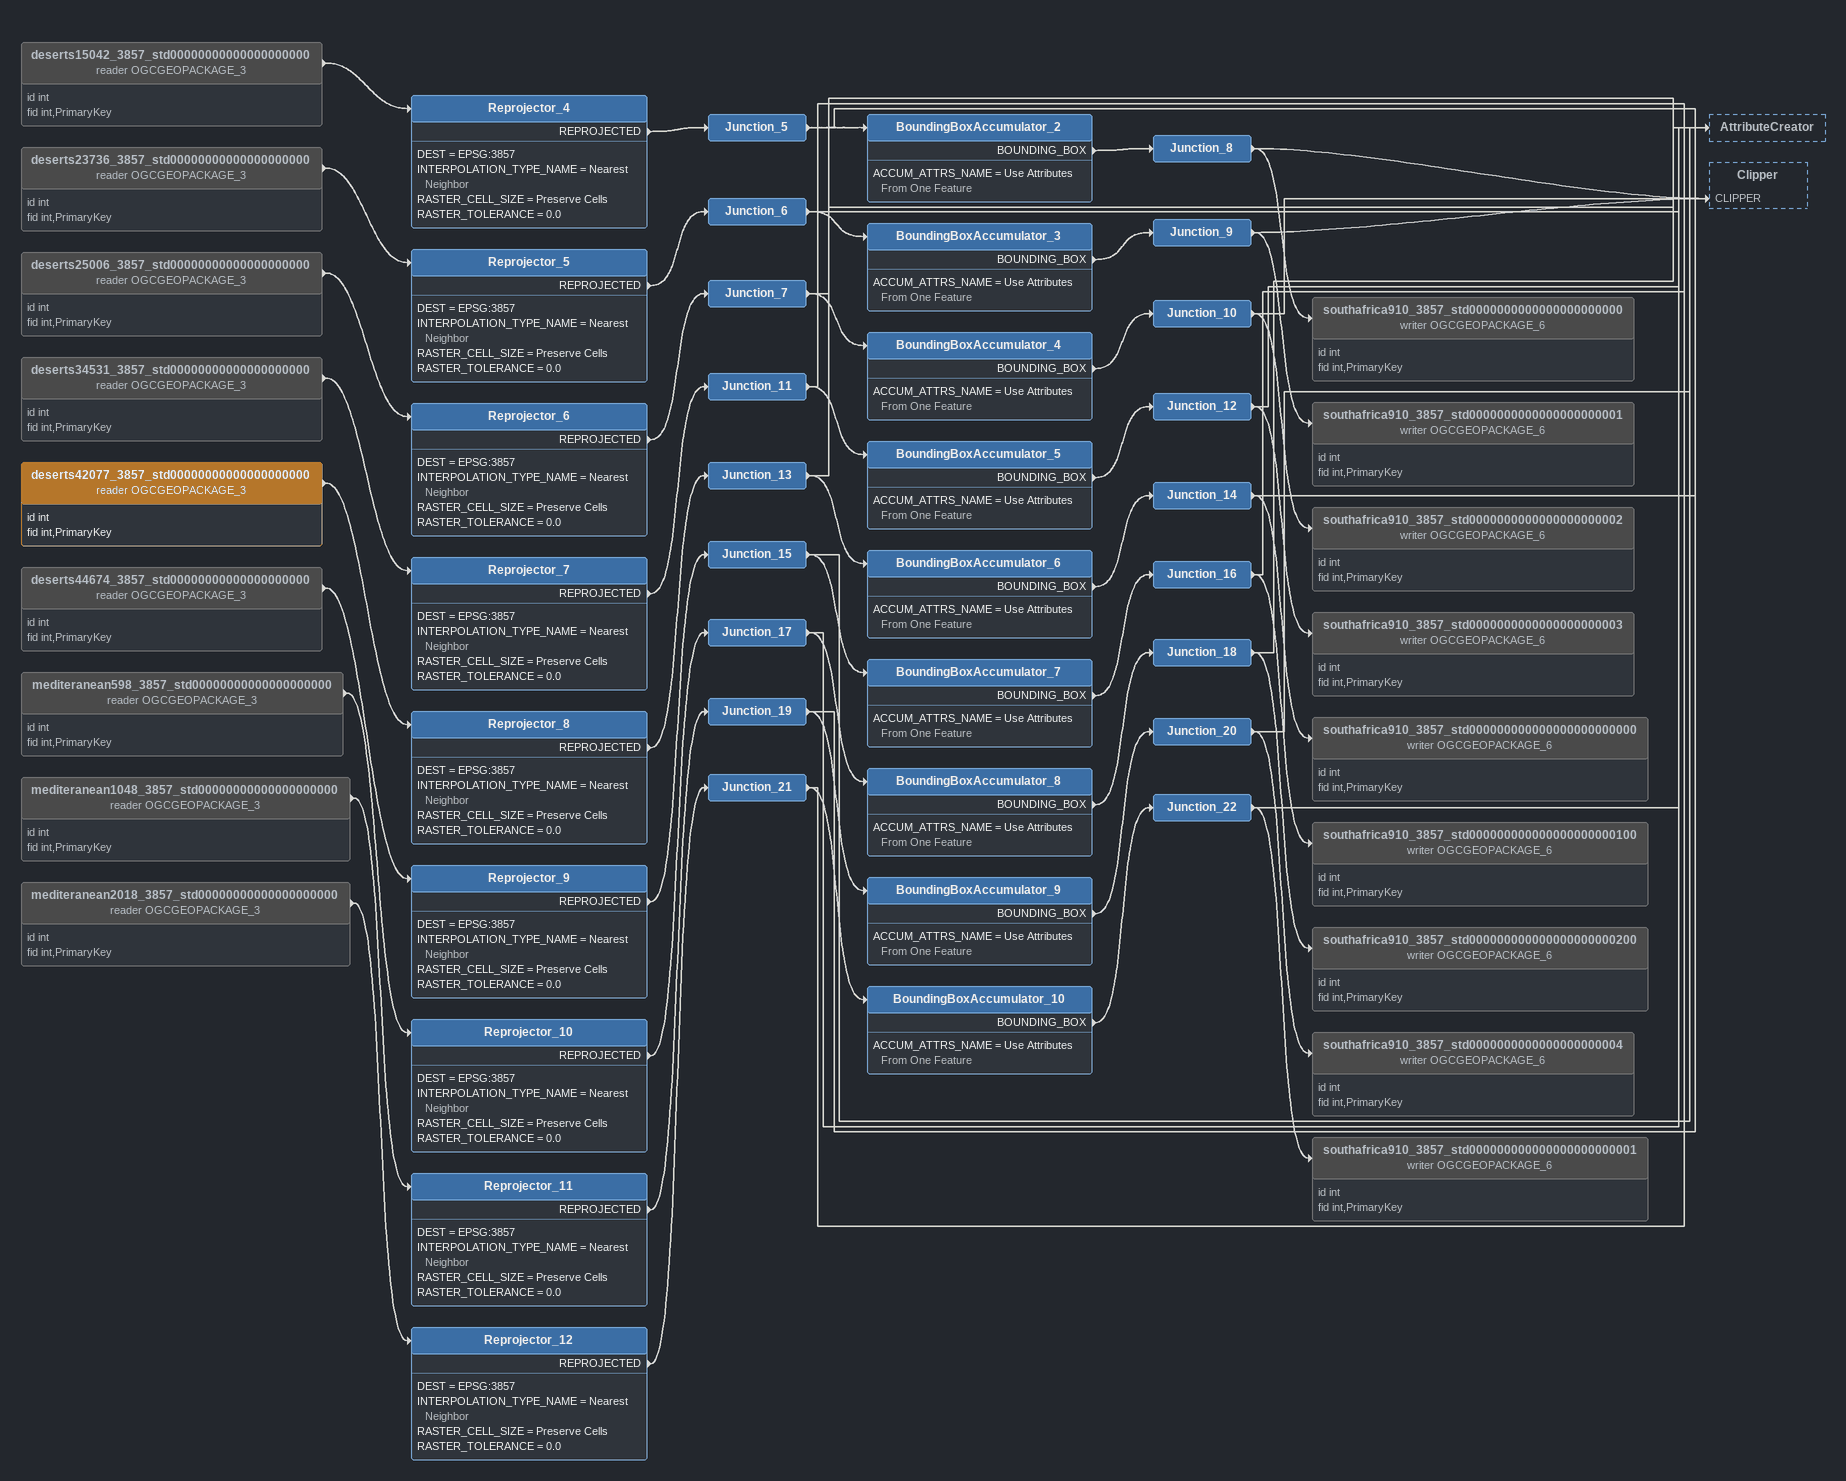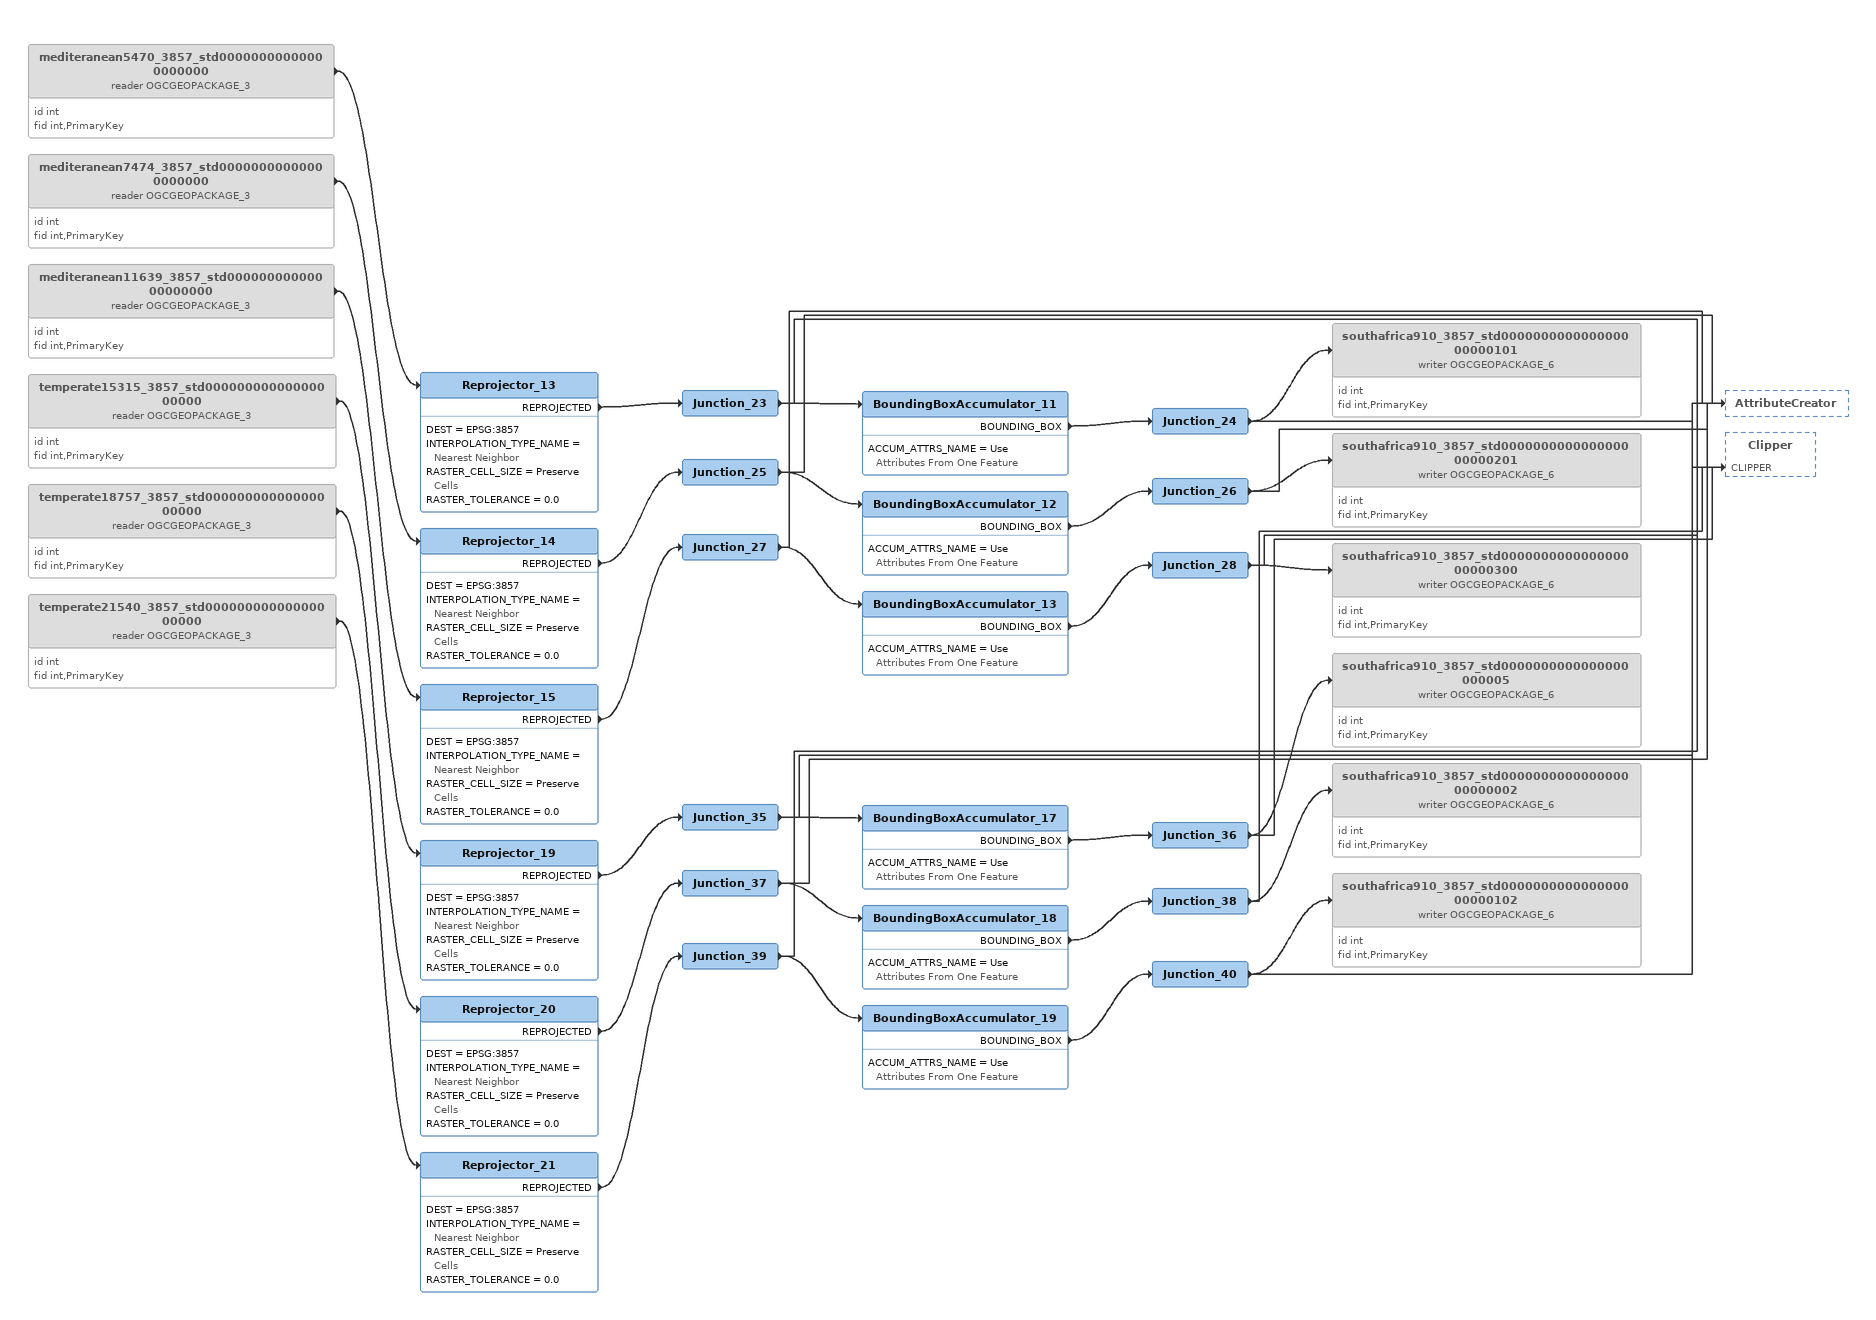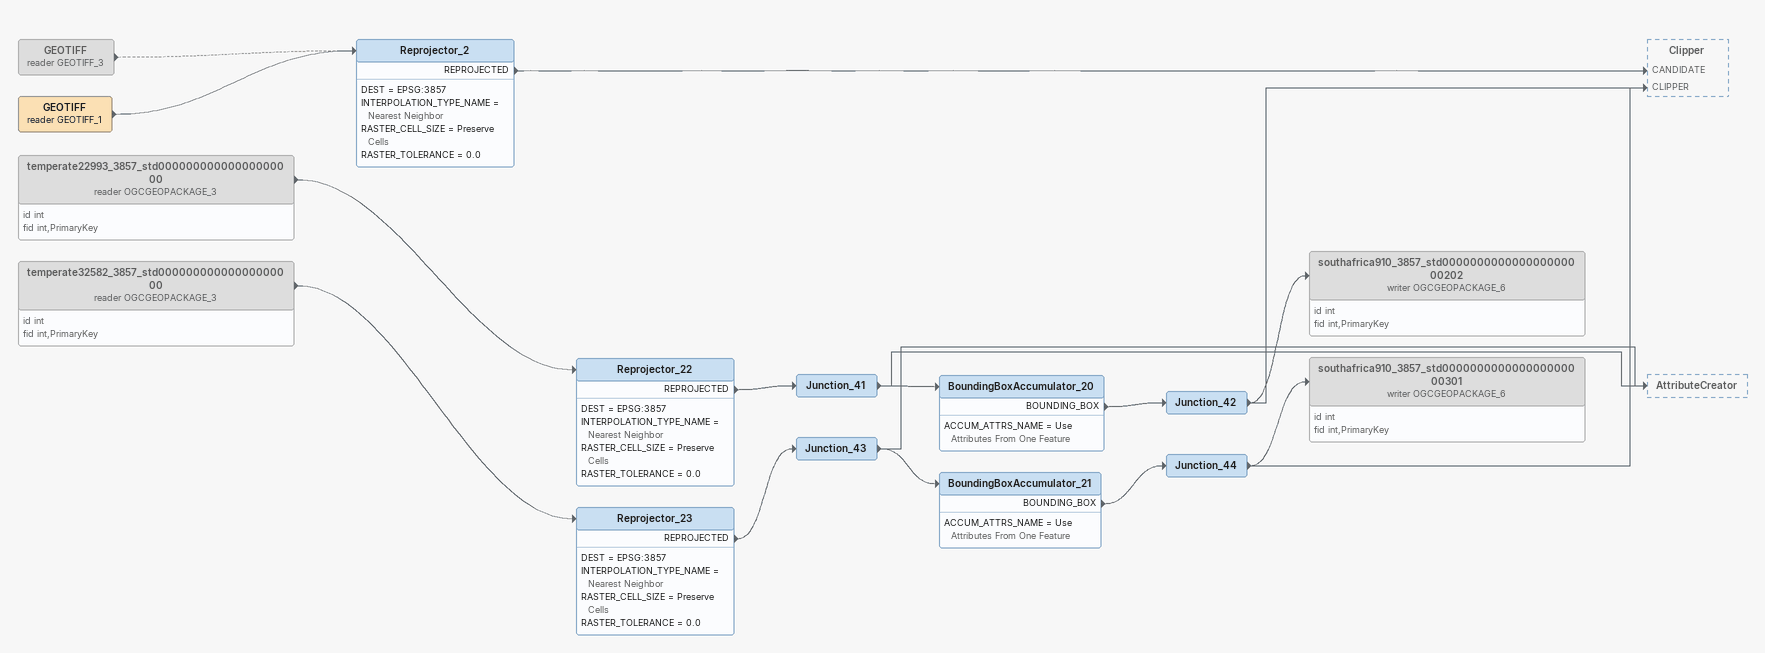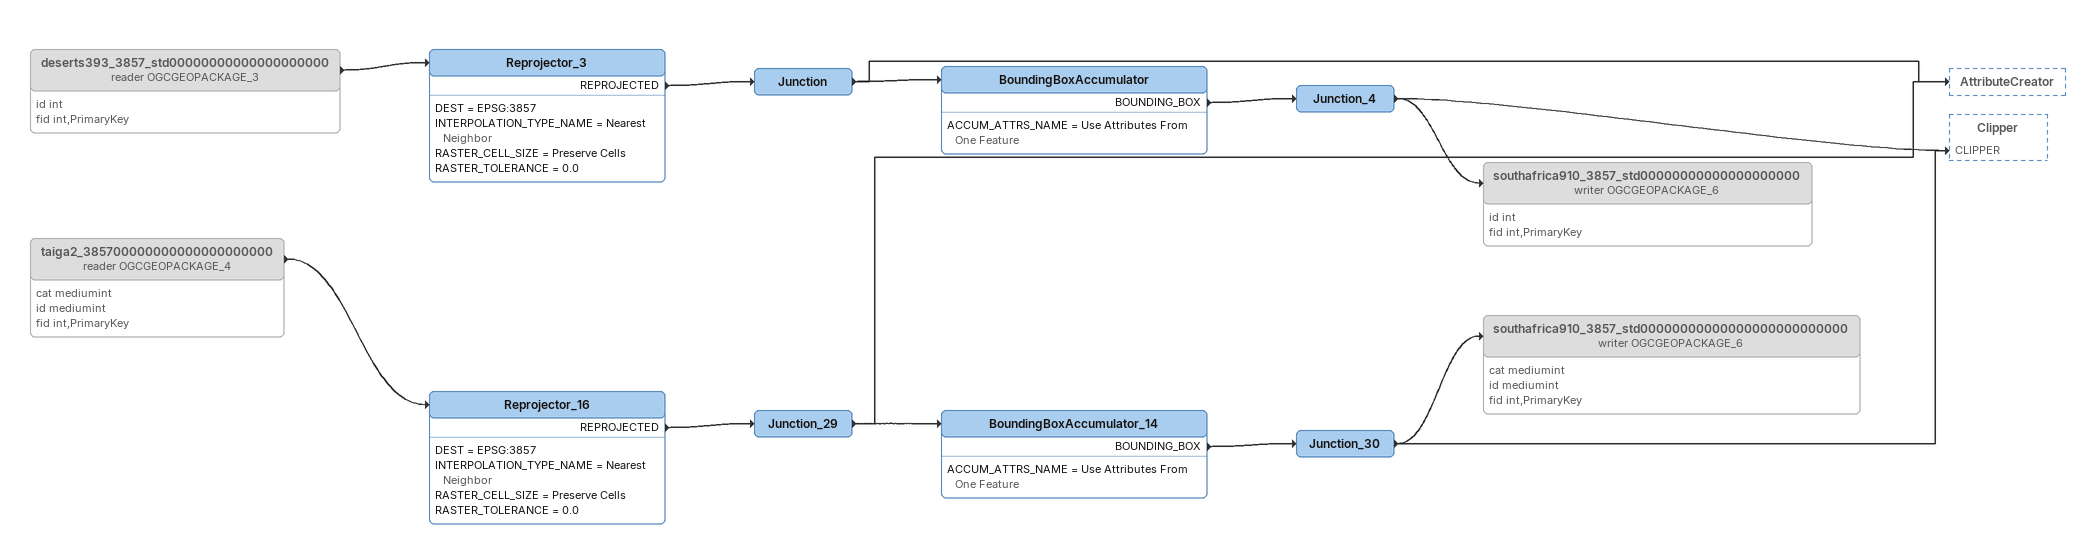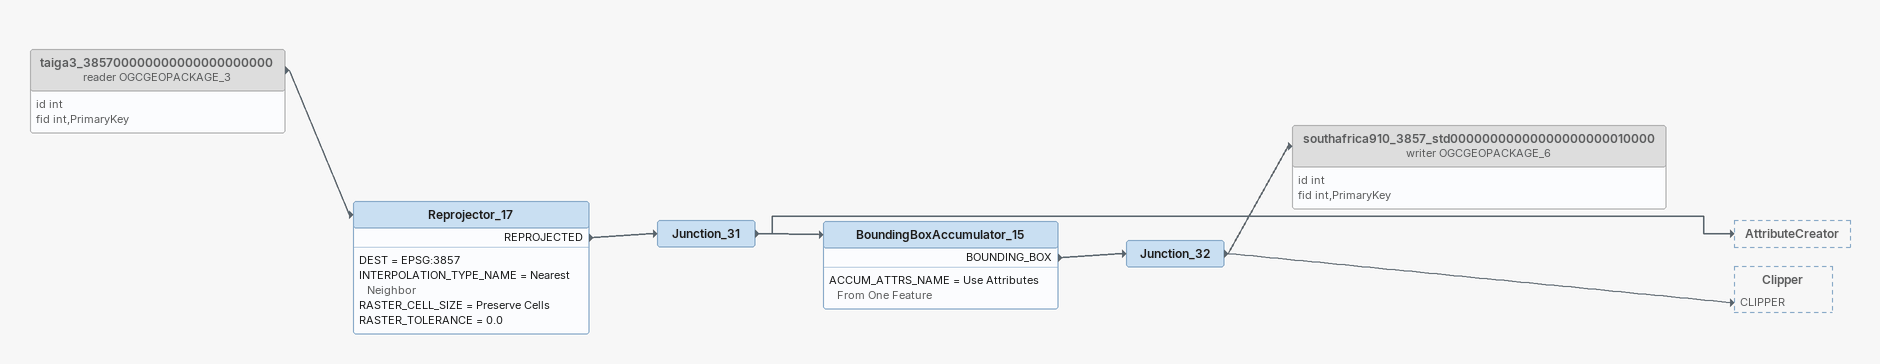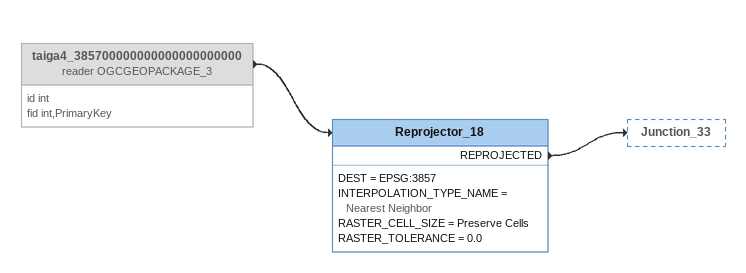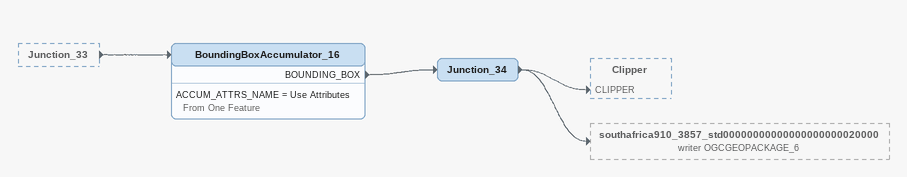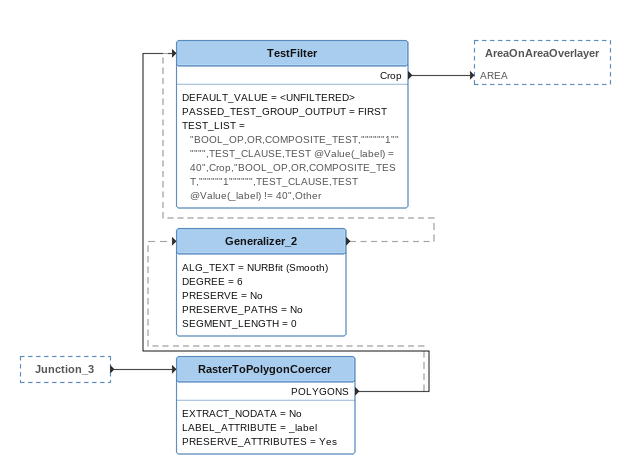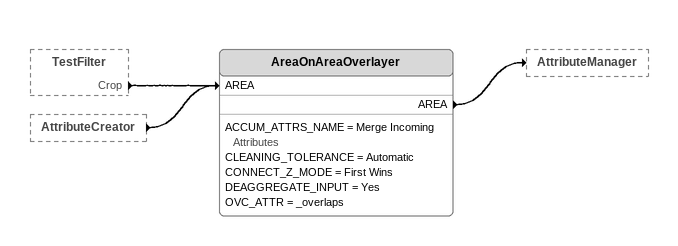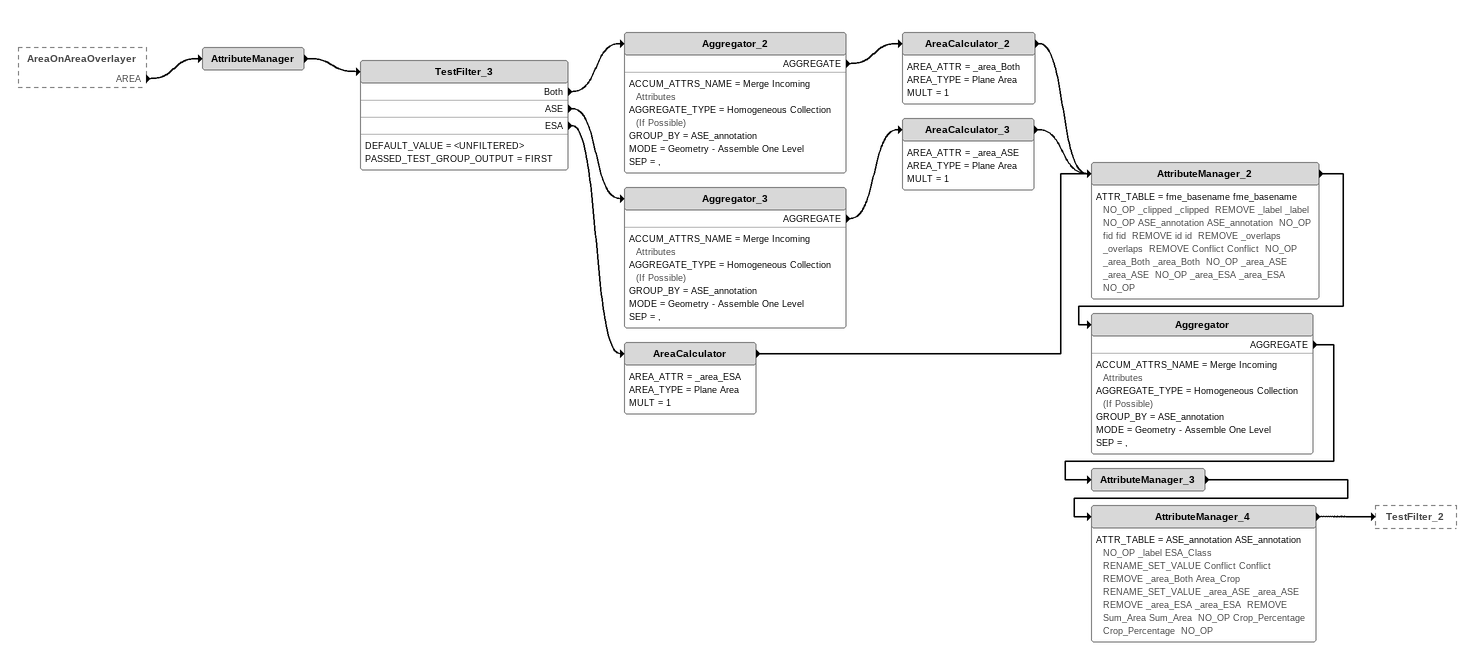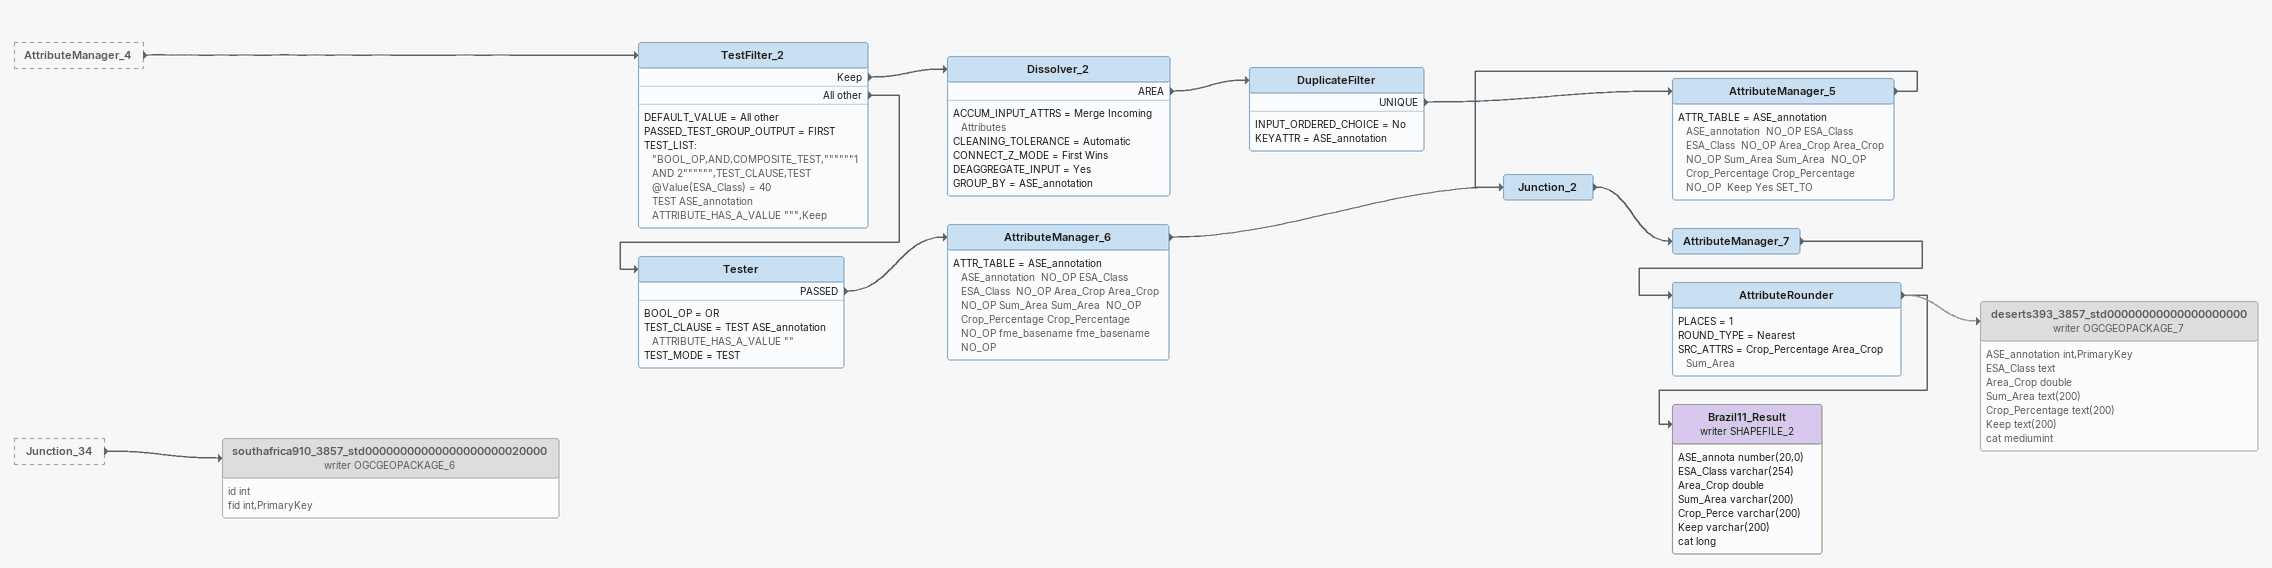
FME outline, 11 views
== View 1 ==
deserts15042_3857_std00000000000000000000 (reader OGCGEOPACKAGE_3) [off]
    attributes: id int, fid int,PrimaryKey
    -> Reprojector_4
Reprojector_4
    DEST = EPSG:3857
    INTERPOLATION_TYPE_NAME = Nearest Neighbor
    RASTER_CELL_SIZE = Preserve Cells
    RASTER_TOLERANCE = 0.0
    REPROJECTED -> Junction_5
Junction_5
    -> BoundingBoxAccumulator_2
    -> AttributeCreator
BoundingBoxAccumulator_2
    ACCUM_ATTRS_NAME = Use Attributes From One Feature
    BOUNDING_BOX -> Junction_8
Junction_8
    -> southafrica910_3857_std0000000000000000000000 (writer OGCGEOPACKAGE_6)
    -> Clipper [CLIPPER]
southafrica910_3857_std0000000000000000000000 (writer OGCGEOPACKAGE_6) [off]
    attributes: id int, fid int,PrimaryKey
deserts23736_3857_std00000000000000000000 (reader OGCGEOPACKAGE_3) [off]
    attributes: id int, fid int,PrimaryKey
    -> Reprojector_5
Reprojector_5
    DEST = EPSG:3857
    INTERPOLATION_TYPE_NAME = Nearest Neighbor
    RASTER_CELL_SIZE = Preserve Cells
    RASTER_TOLERANCE = 0.0
    REPROJECTED -> Junction_6
Junction_6
    -> BoundingBoxAccumulator_3
    -> AttributeCreator
BoundingBoxAccumulator_3
    ACCUM_ATTRS_NAME = Use Attributes From One Feature
    BOUNDING_BOX -> Junction_9
Junction_9
    -> Clipper [CLIPPER]
    -> southafrica910_3857_std0000000000000000000001 (writer OGCGEOPACKAGE_6)
southafrica910_3857_std0000000000000000000001 (writer OGCGEOPACKAGE_6) [off]
    attributes: id int, fid int,PrimaryKey
deserts25006_3857_std00000000000000000000 (reader OGCGEOPACKAGE_3) [off]
    attributes: id int, fid int,PrimaryKey
    -> Reprojector_6
Reprojector_6
    DEST = EPSG:3857
    INTERPOLATION_TYPE_NAME = Nearest Neighbor
    RASTER_CELL_SIZE = Preserve Cells
    RASTER_TOLERANCE = 0.0
    REPROJECTED -> Junction_7
Junction_7
    -> BoundingBoxAccumulator_4
    -> AttributeCreator
BoundingBoxAccumulator_4
    ACCUM_ATTRS_NAME = Use Attributes From One Feature
    BOUNDING_BOX -> Junction_10
Junction_10
    -> southafrica910_3857_std0000000000000000000002 (writer OGCGEOPACKAGE_6)
    -> Clipper [CLIPPER]
southafrica910_3857_std0000000000000000000002 (writer OGCGEOPACKAGE_6) [off]
    attributes: id int, fid int,PrimaryKey
deserts34531_3857_std00000000000000000000 (reader OGCGEOPACKAGE_3) [off]
    attributes: id int, fid int,PrimaryKey
    -> Reprojector_7
Reprojector_7
    DEST = EPSG:3857
    INTERPOLATION_TYPE_NAME = Nearest Neighbor
    RASTER_CELL_SIZE = Preserve Cells
    RASTER_TOLERANCE = 0.0
    REPROJECTED -> Junction_11
Junction_11
    -> BoundingBoxAccumulator_5
    -> AttributeCreator
BoundingBoxAccumulator_5
    ACCUM_ATTRS_NAME = Use Attributes From One Feature
    BOUNDING_BOX -> Junction_12
Junction_12
    -> Clipper [CLIPPER]
    -> southafrica910_3857_std0000000000000000000003 (writer OGCGEOPACKAGE_6)
southafrica910_3857_std0000000000000000000003 (writer OGCGEOPACKAGE_6) [off]
    attributes: id int, fid int,PrimaryKey
deserts42077_3857_std00000000000000000000 (reader OGCGEOPACKAGE_3)
    attributes: id int, fid int,PrimaryKey
    -> Reprojector_8
Reprojector_8
    DEST = EPSG:3857
    INTERPOLATION_TYPE_NAME = Nearest Neighbor
    RASTER_CELL_SIZE = Preserve Cells
    RASTER_TOLERANCE = 0.0
    REPROJECTED -> Junction_13
Junction_13
    -> BoundingBoxAccumulator_6
    -> AttributeCreator
BoundingBoxAccumulator_6
    ACCUM_ATTRS_NAME = Use Attributes From One Feature
    BOUNDING_BOX -> Junction_14
Junction_14
    -> Clipper [CLIPPER]
    -> southafrica910_3857_std000000000000000000000000 (writer OGCGEOPACKAGE_6)
southafrica910_3857_std000000000000000000000000 (writer OGCGEOPACKAGE_6) [off]
    attributes: id int, fid int,PrimaryKey
deserts44674_3857_std00000000000000000000 (reader OGCGEOPACKAGE_3) [off]
    attributes: id int, fid int,PrimaryKey
    -> Reprojector_9
Reprojector_9
    DEST = EPSG:3857
    INTERPOLATION_TYPE_NAME = Nearest Neighbor
    RASTER_CELL_SIZE = Preserve Cells
    RASTER_TOLERANCE = 0.0
    REPROJECTED -> Junction_15
Junction_15
    -> BoundingBoxAccumulator_7
    -> AttributeCreator
BoundingBoxAccumulator_7
    ACCUM_ATTRS_NAME = Use Attributes From One Feature
    BOUNDING_BOX -> Junction_16
Junction_16
    -> Clipper [CLIPPER]
    -> southafrica910_3857_std000000000000000000000100 (writer OGCGEOPACKAGE_6)
southafrica910_3857_std000000000000000000000100 (writer OGCGEOPACKAGE_6) [off]
    attributes: id int, fid int,PrimaryKey
mediteranean598_3857_std00000000000000000000 (reader OGCGEOPACKAGE_3) [off]
    attributes: id int, fid int,PrimaryKey
    -> Reprojector_10
Reprojector_10
    DEST = EPSG:3857
    INTERPOLATION_TYPE_NAME = Nearest Neighbor
    RASTER_CELL_SIZE = Preserve Cells
    RASTER_TOLERANCE = 0.0
    REPROJECTED -> Junction_17
Junction_17
    -> BoundingBoxAccumulator_8
    -> AttributeCreator
BoundingBoxAccumulator_8
    ACCUM_ATTRS_NAME = Use Attributes From One Feature
    BOUNDING_BOX -> Junction_18
Junction_18
    -> Clipper [CLIPPER]
    -> southafrica910_3857_std000000000000000000000200 (writer OGCGEOPACKAGE_6)
southafrica910_3857_std000000000000000000000200 (writer OGCGEOPACKAGE_6) [off]
    attributes: id int, fid int,PrimaryKey
mediteranean1048_3857_std00000000000000000000 (reader OGCGEOPACKAGE_3) [off]
    attributes: id int, fid int,PrimaryKey
    -> Reprojector_11
Reprojector_11
    DEST = EPSG:3857
    INTERPOLATION_TYPE_NAME = Nearest Neighbor
    RASTER_CELL_SIZE = Preserve Cells
    RASTER_TOLERANCE = 0.0
    REPROJECTED -> Junction_19
Junction_19
    -> BoundingBoxAccumulator_9
    -> AttributeCreator
BoundingBoxAccumulator_9
    ACCUM_ATTRS_NAME = Use Attributes From One Feature
    BOUNDING_BOX -> Junction_20
Junction_20
    -> Clipper [CLIPPER]
    -> southafrica910_3857_std0000000000000000000004 (writer OGCGEOPACKAGE_6)
southafrica910_3857_std0000000000000000000004 (writer OGCGEOPACKAGE_6) [off]
    attributes: id int, fid int,PrimaryKey
mediteranean2018_3857_std00000000000000000000 (reader OGCGEOPACKAGE_3) [off]
    attributes: id int, fid int,PrimaryKey
    -> Reprojector_12
Reprojector_12
    DEST = EPSG:3857
    INTERPOLATION_TYPE_NAME = Nearest Neighbor
    RASTER_CELL_SIZE = Preserve Cells
    RASTER_TOLERANCE = 0.0
    REPROJECTED -> Junction_21
Junction_21
    -> BoundingBoxAccumulator_10
    -> AttributeCreator
BoundingBoxAccumulator_10
    ACCUM_ATTRS_NAME = Use Attributes From One Feature
    BOUNDING_BOX -> Junction_22
Junction_22
    -> Clipper [CLIPPER]
    -> southafrica910_3857_std000000000000000000000001 (writer OGCGEOPACKAGE_6)
southafrica910_3857_std000000000000000000000001 (writer OGCGEOPACKAGE_6) [off]
    attributes: id int, fid int,PrimaryKey

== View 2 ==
mediteranean5470_3857_std00000000000000000000 (reader OGCGEOPACKAGE_3) [off]
    attributes: id int, fid int,PrimaryKey
    -> Reprojector_13
Reprojector_13
    DEST = EPSG:3857
    INTERPOLATION_TYPE_NAME = Nearest Neighbor
    RASTER_CELL_SIZE = Preserve Cells
    RASTER_TOLERANCE = 0.0
    REPROJECTED -> Junction_23
Junction_23
    -> BoundingBoxAccumulator_11
    -> AttributeCreator
BoundingBoxAccumulator_11
    ACCUM_ATTRS_NAME = Use Attributes From One Feature
    BOUNDING_BOX -> Junction_24
Junction_24
    -> Clipper [CLIPPER]
    -> southafrica910_3857_std000000000000000000000101 (writer OGCGEOPACKAGE_6)
southafrica910_3857_std000000000000000000000101 (writer OGCGEOPACKAGE_6) [off]
    attributes: id int, fid int,PrimaryKey
mediteranean7474_3857_std00000000000000000000 (reader OGCGEOPACKAGE_3) [off]
    attributes: id int, fid int,PrimaryKey
    -> Reprojector_14
Reprojector_14
    DEST = EPSG:3857
    INTERPOLATION_TYPE_NAME = Nearest Neighbor
    RASTER_CELL_SIZE = Preserve Cells
    RASTER_TOLERANCE = 0.0
    REPROJECTED -> Junction_25
Junction_25
    -> BoundingBoxAccumulator_12
    -> AttributeCreator
BoundingBoxAccumulator_12
    ACCUM_ATTRS_NAME = Use Attributes From One Feature
    BOUNDING_BOX -> Junction_26
Junction_26
    -> Clipper [CLIPPER]
    -> southafrica910_3857_std000000000000000000000201 (writer OGCGEOPACKAGE_6)
southafrica910_3857_std000000000000000000000201 (writer OGCGEOPACKAGE_6) [off]
    attributes: id int, fid int,PrimaryKey
mediteranean11639_3857_std00000000000000000000 (reader OGCGEOPACKAGE_3) [off]
    attributes: id int, fid int,PrimaryKey
    -> Reprojector_15
Reprojector_15
    DEST = EPSG:3857
    INTERPOLATION_TYPE_NAME = Nearest Neighbor
    RASTER_CELL_SIZE = Preserve Cells
    RASTER_TOLERANCE = 0.0
    REPROJECTED -> Junction_27
Junction_27
    -> BoundingBoxAccumulator_13
    -> AttributeCreator
BoundingBoxAccumulator_13
    ACCUM_ATTRS_NAME = Use Attributes From One Feature
    BOUNDING_BOX -> Junction_28
Junction_28
    -> Clipper [CLIPPER]
    -> southafrica910_3857_std000000000000000000000300 (writer OGCGEOPACKAGE_6)
southafrica910_3857_std000000000000000000000300 (writer OGCGEOPACKAGE_6) [off]
    attributes: id int, fid int,PrimaryKey
temperate15315_3857_std00000000000000000000 (reader OGCGEOPACKAGE_3) [off]
    attributes: id int, fid int,PrimaryKey
    -> Reprojector_19
Reprojector_19
    DEST = EPSG:3857
    INTERPOLATION_TYPE_NAME = Nearest Neighbor
    RASTER_CELL_SIZE = Preserve Cells
    RASTER_TOLERANCE = 0.0
    REPROJECTED -> Junction_35
Junction_35
    -> BoundingBoxAccumulator_17
    -> AttributeCreator
BoundingBoxAccumulator_17
    ACCUM_ATTRS_NAME = Use Attributes From One Feature
    BOUNDING_BOX -> Junction_36
Junction_36
    -> Clipper [CLIPPER]
    -> southafrica910_3857_std0000000000000000000005 (writer OGCGEOPACKAGE_6)
southafrica910_3857_std0000000000000000000005 (writer OGCGEOPACKAGE_6) [off]
    attributes: id int, fid int,PrimaryKey
temperate18757_3857_std00000000000000000000 (reader OGCGEOPACKAGE_3) [off]
    attributes: id int, fid int,PrimaryKey
    -> Reprojector_20
Reprojector_20
    DEST = EPSG:3857
    INTERPOLATION_TYPE_NAME = Nearest Neighbor
    RASTER_CELL_SIZE = Preserve Cells
    RASTER_TOLERANCE = 0.0
    REPROJECTED -> Junction_37
Junction_37
    -> BoundingBoxAccumulator_18
    -> AttributeCreator
BoundingBoxAccumulator_18
    ACCUM_ATTRS_NAME = Use Attributes From One Feature
    BOUNDING_BOX -> Junction_38
Junction_38
    -> Clipper [CLIPPER]
    -> southafrica910_3857_std000000000000000000000002 (writer OGCGEOPACKAGE_6)
southafrica910_3857_std000000000000000000000002 (writer OGCGEOPACKAGE_6) [off]
    attributes: id int, fid int,PrimaryKey
temperate21540_3857_std00000000000000000000 (reader OGCGEOPACKAGE_3) [off]
    attributes: id int, fid int,PrimaryKey
    -> Reprojector_21
Reprojector_21
    DEST = EPSG:3857
    INTERPOLATION_TYPE_NAME = Nearest Neighbor
    RASTER_CELL_SIZE = Preserve Cells
    RASTER_TOLERANCE = 0.0
    REPROJECTED -> Junction_39
Junction_39
    -> BoundingBoxAccumulator_19
    -> AttributeCreator
BoundingBoxAccumulator_19
    ACCUM_ATTRS_NAME = Use Attributes From One Feature
    BOUNDING_BOX -> Junction_40
Junction_40
    -> Clipper [CLIPPER]
    -> southafrica910_3857_std000000000000000000000102 (writer OGCGEOPACKAGE_6)
southafrica910_3857_std000000000000000000000102 (writer OGCGEOPACKAGE_6) [off]
    attributes: id int, fid int,PrimaryKey

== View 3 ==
temperate22993_3857_std00000000000000000000 (reader OGCGEOPACKAGE_3) [off]
    attributes: id int, fid int,PrimaryKey
    -> Reprojector_22
Reprojector_22
    DEST = EPSG:3857
    INTERPOLATION_TYPE_NAME = Nearest Neighbor
    RASTER_CELL_SIZE = Preserve Cells
    RASTER_TOLERANCE = 0.0
    REPROJECTED -> Junction_41
Junction_41
    -> BoundingBoxAccumulator_20
    -> AttributeCreator
BoundingBoxAccumulator_20
    ACCUM_ATTRS_NAME = Use Attributes From One Feature
    BOUNDING_BOX -> Junction_42
Junction_42
    -> Clipper [CLIPPER]
    -> southafrica910_3857_std000000000000000000000202 (writer OGCGEOPACKAGE_6)
southafrica910_3857_std000000000000000000000202 (writer OGCGEOPACKAGE_6) [off]
    attributes: id int, fid int,PrimaryKey
temperate32582_3857_std00000000000000000000 (reader OGCGEOPACKAGE_3) [off]
    attributes: id int, fid int,PrimaryKey
    -> Reprojector_23
Reprojector_23
    DEST = EPSG:3857
    INTERPOLATION_TYPE_NAME = Nearest Neighbor
    RASTER_CELL_SIZE = Preserve Cells
    RASTER_TOLERANCE = 0.0
    REPROJECTED -> Junction_43
Junction_43
    -> BoundingBoxAccumulator_21
    -> AttributeCreator
BoundingBoxAccumulator_21
    ACCUM_ATTRS_NAME = Use Attributes From One Feature
    BOUNDING_BOX -> Junction_44
Junction_44
    -> Clipper [CLIPPER]
    -> southafrica910_3857_std000000000000000000000301 (writer OGCGEOPACKAGE_6)
southafrica910_3857_std000000000000000000000301 (writer OGCGEOPACKAGE_6) [off]
    attributes: id int, fid int,PrimaryKey
GEOTIFF (reader GEOTIFF_3) [off]
    -> Reprojector_2 [off]
GEOTIFF (reader GEOTIFF_1)
    -> Reprojector_2
Reprojector_2
    DEST = EPSG:3857
    INTERPOLATION_TYPE_NAME = Nearest Neighbor
    RASTER_CELL_SIZE = Preserve Cells
    RASTER_TOLERANCE = 0.0
    REPROJECTED -> Clipper [CANDIDATE]

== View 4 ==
deserts393_3857_std00000000000000000000 (reader OGCGEOPACKAGE_3) [off]
    attributes: id int, fid int,PrimaryKey
    -> Reprojector_3
Reprojector_3
    DEST = EPSG:3857
    INTERPOLATION_TYPE_NAME = Nearest Neighbor
    RASTER_CELL_SIZE = Preserve Cells
    RASTER_TOLERANCE = 0.0
    REPROJECTED -> Junction
Junction
    -> BoundingBoxAccumulator
    -> AttributeCreator
BoundingBoxAccumulator
    ACCUM_ATTRS_NAME = Use Attributes From One Feature
    BOUNDING_BOX -> Junction_4
Junction_4
    -> Clipper [CLIPPER]
    -> southafrica910_3857_std00000000000000000000 (writer OGCGEOPACKAGE_6)
southafrica910_3857_std00000000000000000000 (writer OGCGEOPACKAGE_6) [off]
    attributes: id int, fid int,PrimaryKey
taiga2_385700000000000000000000 (reader OGCGEOPACKAGE_4) [off]
    attributes: cat mediumint, id mediumint, fid int,PrimaryKey
    -> Reprojector_16
Reprojector_16
    DEST = EPSG:3857
    INTERPOLATION_TYPE_NAME = Nearest Neighbor
    RASTER_CELL_SIZE = Preserve Cells
    RASTER_TOLERANCE = 0.0
    REPROJECTED -> Junction_29
Junction_29
    -> BoundingBoxAccumulator_14
    -> AttributeCreator
BoundingBoxAccumulator_14
    ACCUM_ATTRS_NAME = Use Attributes From One Feature
    BOUNDING_BOX -> Junction_30
Junction_30
    -> Clipper [CLIPPER]
    -> southafrica910_3857_std00000000000000000000000000 (writer OGCGEOPACKAGE_6)
southafrica910_3857_std00000000000000000000000000 (writer OGCGEOPACKAGE_6) [off]
    attributes: cat mediumint, id mediumint, fid int,PrimaryKey

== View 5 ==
taiga3_385700000000000000000000 (reader OGCGEOPACKAGE_3) [off]
    attributes: id int, fid int,PrimaryKey
    -> Reprojector_17
Reprojector_17
    DEST = EPSG:3857
    INTERPOLATION_TYPE_NAME = Nearest Neighbor
    RASTER_CELL_SIZE = Preserve Cells
    RASTER_TOLERANCE = 0.0
    REPROJECTED -> Junction_31
Junction_31
    -> BoundingBoxAccumulator_15
    -> AttributeCreator
BoundingBoxAccumulator_15
    ACCUM_ATTRS_NAME = Use Attributes From One Feature
    BOUNDING_BOX -> Junction_32
Junction_32
    -> Clipper [CLIPPER]
    -> southafrica910_3857_std00000000000000000000010000 (writer OGCGEOPACKAGE_6)
southafrica910_3857_std00000000000000000000010000 (writer OGCGEOPACKAGE_6) [off]
    attributes: id int, fid int,PrimaryKey

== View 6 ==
taiga4_385700000000000000000000 (reader OGCGEOPACKAGE_3) [off]
    attributes: id int, fid int,PrimaryKey
    -> Reprojector_18
Reprojector_18
    DEST = EPSG:3857
    INTERPOLATION_TYPE_NAME = Nearest Neighbor
    RASTER_CELL_SIZE = Preserve Cells
    RASTER_TOLERANCE = 0.0
    REPROJECTED -> Junction_33

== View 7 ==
Junction_33 [outside]
    -> BoundingBoxAccumulator_16
BoundingBoxAccumulator_16
    ACCUM_ATTRS_NAME = Use Attributes From One Feature
    BOUNDING_BOX -> Junction_34
Junction_34
    -> Clipper [CLIPPER]
    -> southafrica910_3857_std00000000000000000000020000 (writer OGCGEOPACKAGE_6)

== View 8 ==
Junction_3 [outside]
    -> RasterToPolygonCoercer
RasterToPolygonCoercer
    EXTRACT_NODATA = No
    LABEL_ATTRIBUTE = _label
    PRESERVE_ATTRIBUTES = Yes
    POLYGONS -> Generalizer_2 [off]
    POLYGONS -> TestFilter
Generalizer_2
    ALG_TEXT = NURBfit (Smooth)
    DEGREE = 6
    PRESERVE = No
    PRESERVE_PATHS = No
    SEGMENT_LENGTH = 0
    -> TestFilter [off]
TestFilter
    DEFAULT_VALUE = <UNFILTERED>
    PASSED_TEST_GROUP_OUTPUT = FIRST
    TEST_LIST = "BOOL_OP,OR,COMPOSITE_TEST,""""""1"""""",TEST_CLAUSE,TEST @Value(_label) = 40",Crop,"BOOL_OP,OR,COMPOSITE_TEST,""""""1"""""",TEST_CLAUSE,TEST @Value(_label) != 40",Other
    Crop -> AreaOnAreaOverlayer [AREA]

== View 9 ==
TestFilter [outside]
    Crop -> AreaOnAreaOverlayer [AREA]
AttributeCreator [outside]
    -> AreaOnAreaOverlayer [AREA]
AreaOnAreaOverlayer
    ACCUM_ATTRS_NAME = Merge Incoming Attributes
    CLEANING_TOLERANCE = Automatic
    CONNECT_Z_MODE = First Wins
    DEAGGREGATE_INPUT = Yes
    OVC_ATTR = _overlaps
    AREA -> AttributeManager

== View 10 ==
AreaOnAreaOverlayer [outside]
    AREA -> AttributeManager
AttributeManager
    -> TestFilter_3
TestFilter_3
    DEFAULT_VALUE = <UNFILTERED>
    PASSED_TEST_GROUP_OUTPUT = FIRST
    Both -> Aggregator_2
    ASE -> Aggregator_3
    ESA -> AreaCalculator
Aggregator_2
    ACCUM_ATTRS_NAME = Merge Incoming Attributes
    AGGREGATE_TYPE = Homogeneous Collection (If Possible)
    GROUP_BY = ASE_annotation
    MODE = Geometry - Assemble One Level
    SEP = ,
    AGGREGATE -> AreaCalculator_2
AreaCalculator_2
    AREA_ATTR = _area_Both
    AREA_TYPE = Plane Area
    MULT = 1
    -> AttributeManager_2
Aggregator_3
    ACCUM_ATTRS_NAME = Merge Incoming Attributes
    AGGREGATE_TYPE = Homogeneous Collection (If Possible)
    GROUP_BY = ASE_annotation
    MODE = Geometry - Assemble One Level
    SEP = ,
    AGGREGATE -> AreaCalculator_3
AreaCalculator_3
    AREA_ATTR = _area_ASE
    AREA_TYPE = Plane Area
    MULT = 1
    -> AttributeManager_2
AreaCalculator
    AREA_ATTR = _area_ESA
    AREA_TYPE = Plane Area
    MULT = 1
    -> AttributeManager_2
AttributeManager_2
    ATTR_TABLE = fme_basename fme_basename  NO_OP _clipped _clipped  REMOVE _label _label  NO_OP ASE_annotation ASE_annotation  NO_OP fid fid  REMOVE id id  REMOVE _overlaps _overlaps  REMOVE Conflict Conflict  NO_OP _area_Both _area_Both  NO_OP _area_ASE _area_ASE  NO_OP _area_ESA _area_ESA  NO_OP
    -> Aggregator
Aggregator
    ACCUM_ATTRS_NAME = Merge Incoming Attributes
    AGGREGATE_TYPE = Homogeneous Collection (If Possible)
    GROUP_BY = ASE_annotation
    MODE = Geometry - Assemble One Level
    SEP = ,
    AGGREGATE -> AttributeManager_3
AttributeManager_3
    -> AttributeManager_4
AttributeManager_4
    ATTR_TABLE = ASE_annotation ASE_annotation  NO_OP _label ESA_Class  RENAME_SET_VALUE Conflict Conflict  REMOVE _area_Both Area_Crop  RENAME_SET_VALUE _area_ASE _area_ASE  REMOVE _area_ESA _area_ESA  REMOVE Sum_Area Sum_Area  NO_OP Crop_Percentage Crop_Percentage  NO_OP
    -> TestFilter_2

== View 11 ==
AttributeManager_4 [outside]
    -> TestFilter_2
Junction_34 [outside]
    -> southafrica910_3857_std00000000000000000000020000 (writer OGCGEOPACKAGE_6)
TestFilter_2
    DEFAULT_VALUE = All other
    PASSED_TEST_GROUP_OUTPUT = FIRST
    TEST_LIST:
      "BOOL_OP,AND,COMPOSITE_TEST,""""""1 AND 2"""""",TEST_CLAUSE,TEST @Value(ESA_Class) = 40
      TEST ASE_annotation ATTRIBUTE_HAS_A_VALUE """,Keep
    Keep -> Dissolver_2
    All other -> Tester
Dissolver_2
    ACCUM_INPUT_ATTRS = Merge Incoming Attributes
    CLEANING_TOLERANCE = Automatic
    CONNECT_Z_MODE = First Wins
    DEAGGREGATE_INPUT = Yes
    GROUP_BY = ASE_annotation
    AREA -> DuplicateFilter
DuplicateFilter
    INPUT_ORDERED_CHOICE = No
    KEYATTR = ASE_annotation
    UNIQUE -> AttributeManager_5
AttributeManager_5
    ATTR_TABLE = ASE_annotation ASE_annotation  NO_OP ESA_Class ESA_Class  NO_OP Area_Crop Area_Crop  NO_OP Sum_Area Sum_Area  NO_OP Crop_Percentage Crop_Percentage  NO_OP  Keep Yes SET_TO
    -> Junction_2
Tester
    BOOL_OP = OR
    TEST_CLAUSE = TEST ASE_annotation ATTRIBUTE_HAS_A_VALUE ""
    TEST_MODE = TEST
    PASSED -> AttributeManager_6
AttributeManager_6
    ATTR_TABLE = ASE_annotation ASE_annotation  NO_OP ESA_Class ESA_Class  NO_OP Area_Crop Area_Crop  NO_OP Sum_Area Sum_Area  NO_OP Crop_Percentage Crop_Percentage  NO_OP fme_basename fme_basename  NO_OP
    -> Junction_2
Junction_2
    -> AttributeManager_7
AttributeManager_7
    -> AttributeRounder
AttributeRounder
    PLACES = 1
    ROUND_TYPE = Nearest
    SRC_ATTRS = Crop_Percentage Area_Crop Sum_Area
    -> Brazil11_Result (writer SHAPEFILE_2)
    -> deserts393_3857_std00000000000000000000 (writer OGCGEOPACKAGE_7) [off]
deserts393_3857_std00000000000000000000 (writer OGCGEOPACKAGE_7) [off]
    attributes: ASE_annotation int,PrimaryKey, ESA_Class text, Area_Crop double, Sum_Area text(200), Crop_Percentage text(200), Keep text(200), cat mediumint
Brazil11_Result (writer SHAPEFILE_2)
    attributes: ASE_annota number(20,0), ESA_Class varchar(254), Area_Crop double, Sum_Area varchar(200), Crop_Perce varchar(200), Keep varchar(200), cat long
southafrica910_3857_std00000000000000000000020000 (writer OGCGEOPACKAGE_6) [off]
    attributes: id int, fid int,PrimaryKey
